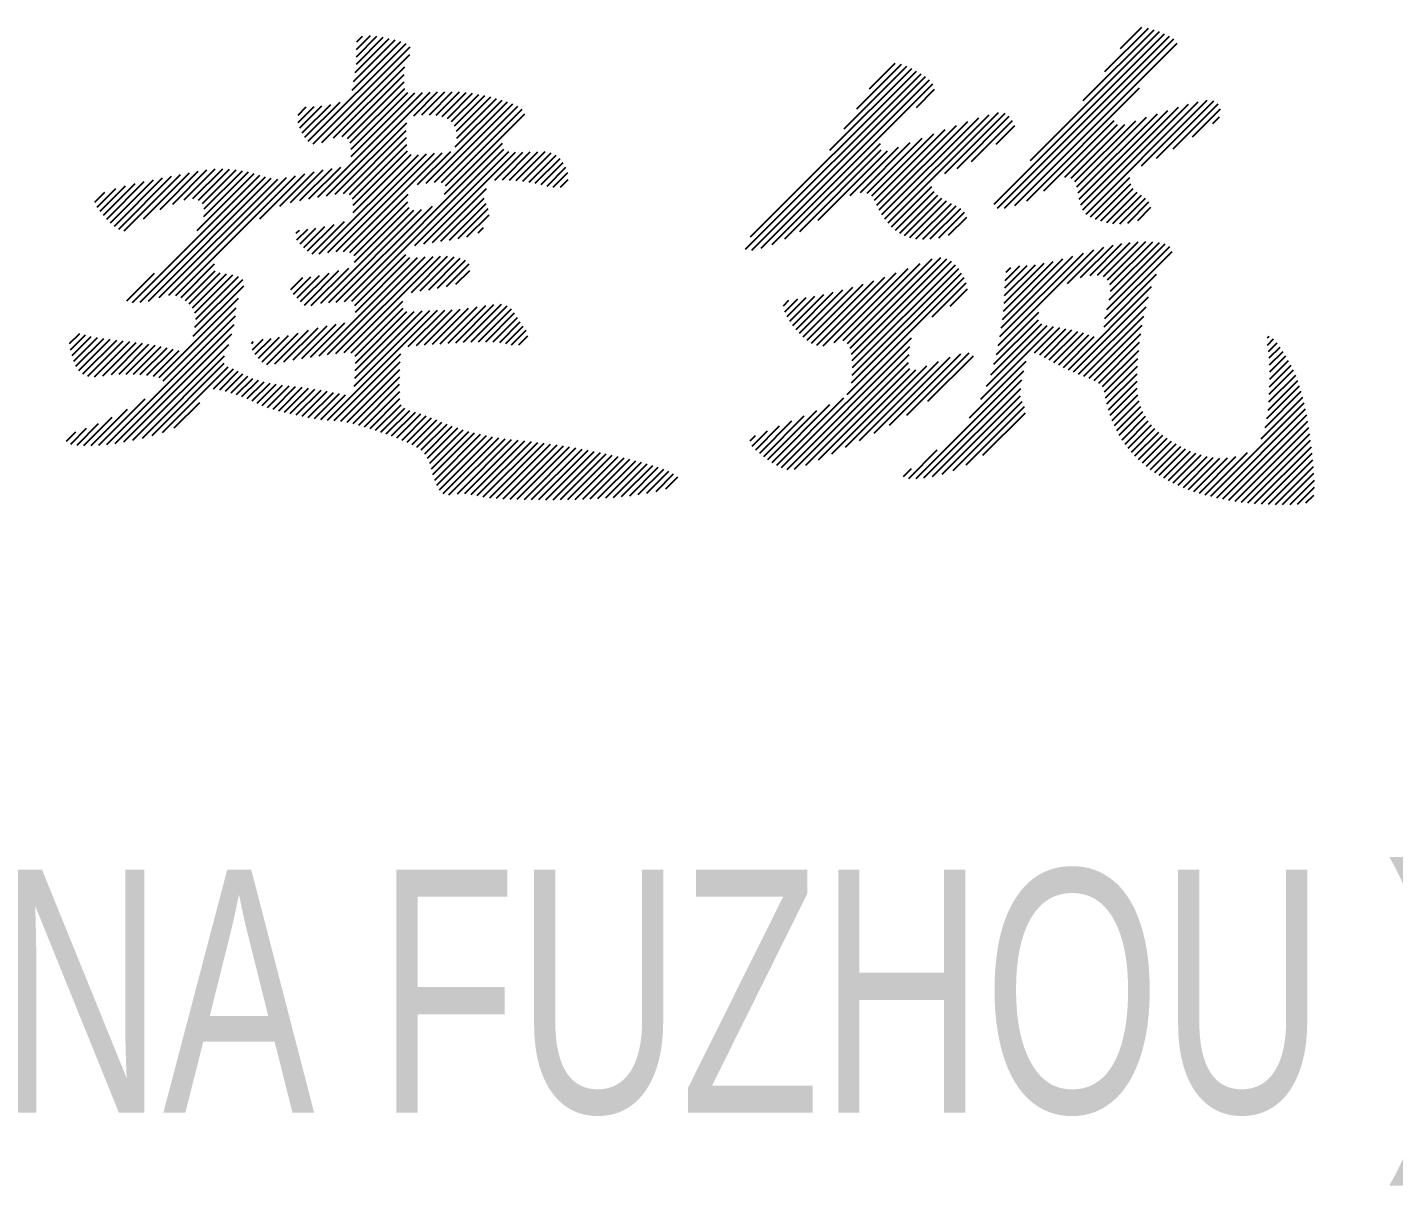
# Model space of a CAD drawing. Extents: x 628064 to 789462, y -248497 to 145317.
# Drawn here: x 735768 to 736611, y -37450 to -36735 of the extents above; entities that cross this region are included whole.
import ezdxf

# ---------------------------------------------------------------- set-up
doc = ezdxf.new("R2010")
doc.units = 0
doc.header["$LTSCALE"] = 100
doc.layers.add('DQ', color=7, linetype='Continuous')
doc.layers.add('tk图框', color=7, linetype='Continuous')
doc.styles.add('hztxt', font='hztxt')

# ---------------------------------------------------------------- blocks, each defined once
blk = doc.blocks.new('A$C00BC0004')
at = {"layer": 'DQ', "color": 2}
for p, q in [((-5035.06, -2042.03), (-5026.38, -2033.36)), ((-5035.06, -2046.52), (-5022.35, -2033.82)), ((-5034.72, -2037.2), (-5031.19, -2033.68)), ((-4641.17, -2137.57), (-4535.84, -2032.24)), ((-4639.05, -2139.94), (-4532.81, -2033.7)), ((-4618.68, -2110.59), (-4539.01, -2030.92)), ((-4586.06, -2073.48), (-4542.32, -2029.74)), ((-4572.68, -2055.6), (-4545.86, -2028.79)), ((-4563, -2041.44), (-4549.84, -2028.28)), ((-5064.76, -2098.68), (-5004.36, -2038.28)), ((-5061.82, -2100.23), (-5001.86, -2040.27)), ((-5037.73, -2067.16), (-5007.53, -2036.95)), ((-5036.76, -2061.7), (-5011.08, -2036.02)), ((-5035.79, -2056.23), (-5014.74, -2035.19)), ((-5035.06, -2051.01), (-5018.49, -2034.45)), ((-4634.64, -2140.02), (-4530.11, -2035.49)), ((-4628.42, -2138.29), (-4528.15, -2038.02)), ((-5056.47, -2099.37), (-5002.11, -2045)), ((-4718.04, -2066.27), (-4702.28, -2050.5)), ((-5049.12, -2096.51), (-5005.2, -2052.59)), ((-5043.86, -2095.74), (-5005.58, -2057.46)), ((-4794.62, -2165.29), (-4686.24, -2056.92)), ((-4791.53, -2157.71), (-4689.08, -2055.27)), ((-4790.73, -2165.9), (-4683.55, -2058.71)), ((-4742.54, -2104.24), (-4691.99, -2053.69)), ((-4733.73, -2090.94), (-4695.02, -2052.23)), ((-4725.91, -2078.63), (-4698.28, -2051)), ((-5040.58, -2096.95), (-5005.54, -2061.91)), ((-5038.78, -2099.64), (-5005.17, -2066.03)), ((-4785.1, -2164.75), (-4681.11, -2060.76)), ((-4778.27, -2162.41), (-4679.06, -2063.21)), ((-4689.14, -2077.77), (-4677.93, -2066.56)), ((-4621.02, -2135.38), (-4551.28, -2065.64)), ((-5068.51, -2093.44), (-5050.92, -2075.86)), ((-5066.81, -2096.23), (-5045.14, -2074.57)), ((-5058.87, -2133.2), (-4994.28, -2068.6)), ((-5053.46, -2132.28), (-4989.52, -2068.34)), ((-5038.3, -2103.64), (-5003.18, -2068.52)), ((-5038.3, -2108.14), (-4999, -2068.84)), ((-4999.58, -2082.89), (-4984.88, -2068.19)), ((-4994.52, -2082.32), (-4980.31, -2068.11)), ((-4991.85, -2124.55), (-4941.67, -2074.37)), ((-4989.96, -2082.25), (-4975.8, -2068.09)), ((-4986.81, -2124), (-4938.4, -2075.59)), ((-4985.77, -2082.55), (-4971.44, -2068.22)), ((-4982.03, -2083.29), (-4967.28, -2068.55)), ((-4978.85, -2084.61), (-4963.29, -2069.05)), ((-4976.27, -2086.51), (-4959.44, -2069.69)), ((-4974.36, -2089.1), (-4955.71, -2070.45)), ((-4973.96, -2102.17), (-4945.08, -2073.29)), ((-4973.25, -2092.48), (-4952.09, -2071.32)), ((-4973.04, -2096.76), (-4948.55, -2072.27)), ((-4586.34, -2141.11), (-4521.07, -2075.84)), ((-4584.35, -2143.61), (-4515.08, -2074.34)), ((-4550.14, -2113.89), (-4509.58, -2073.33)), ((-4540.92, -2109.16), (-4505.38, -2073.62)), ((-4530.59, -2103.32), (-4502.77, -2075.5)), ((-5071.07, -2087.03), (-5061.13, -2077.09)), ((-5071.02, -2082.48), (-5065.98, -2077.45)), ((-5070, -2090.45), (-5056.32, -2076.76)), ((-4982.5, -2124.18), (-4935.37, -2077.05)), ((-4980.61, -2131.27), (-4930.98, -2081.64)), ((-4980.03, -2126.2), (-4932.72, -2078.89)), ((-4710.42, -2143.95), (-4650.65, -2084.19)), ((-4708.6, -2146.63), (-4644.22, -2082.25)), ((-4706.63, -2149.15), (-4638.43, -2080.95)), ((-4671.62, -2118.63), (-4634.38, -2081.39)), ((-4663.98, -2115.48), (-4631.75, -2083.24)), ((-4589.96, -2126.77), (-4546.95, -2083.76)), ((-4589.31, -2130.61), (-4540.32, -2081.62)), ((-4588.64, -2134.43), (-4533.78, -2079.57)), ((-4587.66, -2137.94), (-4527.34, -2077.62)), ((-4518.65, -2095.87), (-4501.41, -2078.63)), ((-4506.04, -2087.75), (-4501.89, -2083.6)), ((-5048.13, -2131.44), (-5003.98, -2087.28)), ((-5043.05, -2130.85), (-5004.2, -2092)), ((-4714.97, -2135.04), (-4671.32, -2091.39)), ((-4713.58, -2138.14), (-4664.28, -2088.84)), ((-4712.07, -2141.11), (-4657.37, -2086.41)), ((-4655.2, -2111.19), (-4629.81, -2085.8)), ((-4639.95, -2100.43), (-4628.42, -2088.9)), ((-4610.37, -2129.22), (-4566.91, -2085.76)), ((-4597.54, -2120.88), (-4564.99, -2088.33)), ((-4593.65, -2121.48), (-4560.43, -2088.26)), ((-4591.21, -2123.53), (-4553.66, -2085.98)), ((-5042.42, -2197.57), (-4944.75, -2099.9)), ((-5039.36, -2131.65), (-5004.03, -2096.32)), ((-5037.49, -2134.27), (-5003.86, -2100.64)), ((-4770.35, -2158.99), (-4711.36, -2100)), ((-4723.64, -2130.24), (-4692.94, -2099.53)), ((-4719.61, -2130.69), (-4685.64, -2096.73)), ((-4716.75, -2132.33), (-4678.43, -2094.01)), ((-5057.98, -2168.23), (-4996.71, -2106.96)), ((-5052.57, -2167.31), (-4991.63, -2106.37)), ((-5047.58, -2166.81), (-4986.71, -2105.94)), ((-5043.01, -2166.73), (-4982.08, -2105.8)), ((-5037.88, -2197.52), (-4943.87, -2103.51)), ((-5036.97, -2142.73), (-5001.13, -2106.89)), ((-5036.94, -2138.21), (-5003.41, -2104.67)), ((-4998.86, -2162.99), (-4940.89, -2105.02)), ((-4997.24, -2125.45), (-4976.68, -2104.89)), ((-4993.39, -2162.01), (-4936.79, -2105.41)), ((-4949.56, -2122.67), (-4932.21, -2105.32)), ((-4944.88, -2122.48), (-4927.63, -2105.24)), ((-4940.52, -2122.61), (-4923.06, -2105.15)), ((-4936.33, -2122.91), (-4918.49, -2105.08)), ((-4932.26, -2123.33), (-4914.67, -2105.74)), ((-4928.34, -2123.9), (-4911.65, -2107.21)), ((-4924.54, -2124.6), (-4909.24, -2109.3)), ((-4761.22, -2154.35), (-4710.9, -2104.03)), ((-4749.78, -2147.4), (-4706.99, -2104.6)), ((-4730.04, -2132.15), (-4700.25, -2102.36)), ((-5166.47, -2146.5), (-5138.11, -2118.14)), ((-5156.28, -2140.8), (-5132.67, -2117.2)), ((-5148.43, -2137.45), (-5127.36, -2116.38)), ((-5141.42, -2134.93), (-5122.24, -2115.75)), ((-5136.11, -2134.11), (-5117.62, -2115.62)), ((-5132.53, -2135.02), (-5113.34, -2115.82)), ((-5130.08, -2137.06), (-5109.3, -2116.27)), ((-5129.28, -2145.24), (-5101.7, -2117.65)), ((-5128.99, -2140.46), (-5105.43, -2116.89)), ((-5082.3, -2138.67), (-5061.19, -2117.56)), ((-5075.67, -2136.53), (-5055.55, -2116.41)), ((-5069.91, -2135.25), (-5050.07, -2115.41)), ((-5064.34, -2134.18), (-5044.73, -2114.57)), ((-4920.87, -2125.41), (-4907.28, -2111.82)), ((-4917.3, -2126.33), (-4905.63, -2114.66)), ((-4913.49, -2127.01), (-4904.52, -2118.04)), ((-5193.31, -2141.92), (-5177.6, -2126.2)), ((-5191.29, -2144.38), (-5171.75, -2124.85)), ((-5189.18, -2146.76), (-5166.03, -2123.62)), ((-5186.91, -2148.99), (-5160.36, -2122.43)), ((-5184.49, -2151.05), (-5154.74, -2121.31)), ((-5181.82, -2152.88), (-5149.16, -2120.21)), ((-5178.43, -2153.98), (-5143.61, -2119.16)), ((-5173.3, -2198.24), (-5094.63, -2119.57)), ((-5168.63, -2198.06), (-5091.14, -2120.56)), ((-5163.51, -2197.43), (-5087.58, -2121.5)), ((-5156.82, -2195.23), (-5083.62, -2122.03)), ((-5150.78, -2193.68), (-5078.2, -2121.1)), ((-5146.47, -2193.85), (-5072.58, -2119.97)), ((-5133.3, -2153.75), (-5098.12, -2118.57)), ((-5094.62, -2146.5), (-5066.9, -2118.78)), ((-4908.93, -2126.94), (-4904.28, -2122.3)), ((-4704.48, -2151.49), (-4679.55, -2126.56)), ((-4581.69, -2145.44), (-4557.4, -2121.15)), ((-4578.58, -2146.83), (-4556.71, -2124.95)), ((-5196.62, -2136.25), (-5190.5, -2130.13)), ((-5195.19, -2139.3), (-5183.66, -2127.77)), ((-5039.15, -2167.36), (-5003.13, -2131.34)), ((-4988.09, -2161.2), (-4954.64, -2127.75)), ((-4982.86, -2160.46), (-4956.2, -2133.81)), ((-4702.09, -2153.59), (-4678.16, -2129.66)), ((-4699.43, -2155.42), (-4675.99, -2131.98)), ((-4696.47, -2156.95), (-4673.41, -2133.89)), ((-4575.19, -2147.92), (-4555.17, -2127.9)), ((-4571.57, -2148.8), (-4552.88, -2130.1)), ((-4567.73, -2149.45), (-4550.19, -2131.9)), ((-4563.53, -2149.73), (-4547.58, -2133.78)), ((-5056.98, -2198.66), (-4999.62, -2141.3)), ((-5052.11, -2198.28), (-4994.74, -2140.91)), ((-5047.44, -2198.1), (-4988.1, -2138.76)), ((-5036.51, -2169.21), (-5003.29, -2135.99)), ((-5036.11, -2173.3), (-5002.36, -2139.55)), ((-4977.59, -2159.68), (-4954.96, -2137.05)), ((-4972.25, -2158.83), (-4953.62, -2140.2)), ((-4693.14, -2158.11), (-4670.57, -2135.54)), ((-4689.4, -2158.86), (-4667.56, -2137.02)), ((-4685.21, -2159.16), (-4664.52, -2138.47)), ((-4680.54, -2158.98), (-4661.76, -2140.2)), ((-4675.35, -2158.28), (-4659.51, -2142.44)), ((-4558.51, -2149.2), (-4545.49, -2136.18)), ((-4552.47, -2147.65), (-4544.29, -2139.47)), ((-5067.52, -2164.29), (-5054.6, -2151.38)), ((-5065.15, -2166.42), (-5048.77, -2150.04)), ((-5062.4, -2168.16), (-5042.48, -2148.24)), ((-4966.73, -2157.8), (-4953.11, -2144.19)), ((-4669.29, -2156.71), (-4658.07, -2145.49)), ((-5072.23, -2155.54), (-5070.23, -2153.54)), ((-5071.83, -2159.62), (-5065.07, -2152.87)), ((-5069.81, -2162.1), (-5060.05, -2152.34)), ((-4959.72, -2155.28), (-4956.47, -2152.03)), ((-5035.91, -2200.04), (-5004.5, -2168.63)), ((-4638.57, -2224.78), (-4579.53, -2165.73)), ((-4637.55, -2219.27), (-4586.03, -2167.74)), ((-4595.78, -2186.47), (-4573.39, -2164.08)), ((-4587.69, -2182.87), (-4567.62, -2162.8)), ((-4581.88, -2181.56), (-4562.17, -2161.84)), ((-4577.2, -2181.37), (-4557.01, -2161.17)), ((-4573.56, -2182.21), (-4552.13, -2160.78)), ((-4572.66, -2208.25), (-4531.13, -2166.73)), ((-4571.54, -2202.64), (-4532.57, -2163.67)), ((-4571.06, -2184.2), (-4547.49, -2160.63)), ((-4570.06, -2196.68), (-4535.46, -2162.07)), ((-4569.62, -2187.25), (-4543.1, -2160.73)), ((-4569.23, -2191.35), (-4539.03, -2161.15)), ((-5143.33, -2195.2), (-5122.6, -2174.48)), ((-5062.89, -2200.08), (-5039.78, -2176.97)), ((-5058.07, -2231.18), (-4997.38, -2170.49)), ((-5052.81, -2230.41), (-4992.5, -2170.1)), ((-5047.64, -2229.73), (-4987.68, -2169.77)), ((-5042.63, -2229.21), (-4983.03, -2169.61)), ((-5035.62, -2204.24), (-5001.95, -2170.57)), ((-5000.99, -2192.06), (-4978.68, -2169.75)), ((-4995.59, -2191.15), (-4974.6, -2170.16)), ((-4990.32, -2190.37), (-4970.88, -2170.93)), ((-4984.96, -2189.5), (-4967.65, -2172.19)), ((-4979.43, -2188.46), (-4965.4, -2174.43)), ((-4739.96, -2222.88), (-4694.33, -2177.26)), ((-4734.29, -2221.71), (-4686.84, -2174.26)), ((-4731.63, -2223.54), (-4679.4, -2171.31)), ((-4730.09, -2226.49), (-4674.04, -2170.44)), ((-4729.24, -2230.13), (-4670.34, -2171.23)), ((-4728.79, -2234.17), (-4667.43, -2172.81)), ((-4728.65, -2238.52), (-4665.06, -2174.93)), ((-4636.71, -2213.93), (-4592.45, -2169.67)), ((-4636.01, -2208.74), (-4598.64, -2171.37)), ((-4635.43, -2203.67), (-4604.61, -2172.85)), ((-4635, -2198.76), (-4610.29, -2174.05)), ((-4634.68, -2193.94), (-4615.65, -2174.91)), ((-4634.5, -2189.27), (-4620.63, -2175.4)), ((-4634.42, -2184.7), (-4625.31, -2175.59)), ((-4633.69, -2179.48), (-4630.81, -2176.6)), ((-5176.84, -2197.29), (-5159.73, -2180.18)), ((-5140.68, -2197.05), (-5122.31, -2178.68)), ((-5138.3, -2199.16), (-5119.07, -2179.92)), ((-5136.27, -2201.61), (-5115.29, -2180.64)), ((-5134.8, -2204.63), (-5111.35, -2181.19)), ((-5134.78, -2213.59), (-5105.27, -2184.09)), ((-5134.28, -2208.61), (-5107.82, -2182.15)), ((-5075.54, -2190.28), (-5068.08, -2182.82)), ((-5073.82, -2193.05), (-5063.24, -2182.47)), ((-5071.64, -2195.36), (-5057.82, -2181.54)), ((-5069.5, -2197.71), (-5051.93, -2180.14)), ((-5067.14, -2199.84), (-5045.84, -2178.54)), ((-4973.52, -2187.04), (-4965.05, -2178.57)), ((-4753.9, -2223.36), (-4715.39, -2184.85)), ((-4750.67, -2224.62), (-4708.59, -2182.54)), ((-4746.7, -2225.14), (-4701.55, -2179.99)), ((-4731.83, -2255.17), (-4659.59, -2182.93)), ((-4729.15, -2248), (-4661.2, -2180.06)), ((-4728.73, -2243.09), (-4662.99, -2177.35)), ((-4573.24, -2213.32), (-4540.75, -2180.84)), ((-5135.8, -2219.11), (-5104.64, -2187.95)), ((-4765.4, -2212.41), (-4746.25, -2193.26)), ((-4763.42, -2214.92), (-4740.49, -2191.98)), ((-4761.32, -2217.31), (-4734.51, -2190.5)), ((-4759.08, -2219.56), (-4728.36, -2188.84)), ((-4756.63, -2221.59), (-4721.99, -2186.95)), ((-4679.37, -2207.2), (-4658.32, -2186.15)), ((-4668.19, -2200.51), (-4657.56, -2189.88)), ((-4595.21, -2239.78), (-4543.84, -2188.42)), ((-5156.89, -2244.69), (-5107.76, -2195.56)), ((-5154.36, -2246.64), (-5109.22, -2201.51)), ((-5038.2, -2229.27), (-5006.36, -2197.43)), ((-5035.87, -2231.43), (-5006.24, -2201.8)), ((-4992.94, -2224.42), (-4970.88, -2202.36)), ((-4988.12, -2224.09), (-4965.76, -2201.73)), ((-4983.28, -2223.74), (-4960.41, -2200.87)), ((-4978.45, -2223.4), (-4955.11, -2200.07)), ((-4973.65, -2223.1), (-4950.1, -2199.54)), ((-4968.91, -2222.84), (-4945.45, -2199.38)), ((-4964.23, -2222.65), (-4941.82, -2200.24)), ((-4959.65, -2222.56), (-4939.18, -2202.09)), ((-4771.2, -2200.25), (-4767.84, -2196.89)), ((-4770.41, -2203.94), (-4762.38, -2195.91)), ((-4768.98, -2207), (-4757.2, -2195.23)), ((-4767.27, -2209.79), (-4751.82, -2194.34)), ((-4592.13, -2241.19), (-4545.78, -2194.85)), ((-4588.99, -2242.54), (-4547.3, -2200.86)), ((-5189.21, -2285.98), (-5109.65, -2206.43)), ((-5063.37, -2231.99), (-5042.15, -2210.77)), ((-5052.89, -2270.9), (-4985, -2203.01)), ((-5036.35, -2249.87), (-4989.67, -2203.19)), ((-5035.92, -2244.95), (-4994.48, -2203.51)), ((-5035.77, -2240.31), (-4999.32, -2203.87)), ((-5035.61, -2235.66), (-5003.81, -2203.86)), ((-5003, -2225.5), (-4980.46, -2202.97)), ((-4997.86, -2224.85), (-4975.81, -2202.8)), ((-4955.08, -2222.48), (-4937.28, -2204.69)), ((-4950.64, -2222.53), (-4935.58, -2207.47)), ((-4946.51, -2222.9), (-4933.81, -2210.2)), ((-4641.26, -2236.44), (-4613.77, -2208.95)), ((-4639.74, -2230.43), (-4613.48, -2204.17)), ((-4585.79, -2243.84), (-4548.59, -2206.63)), ((-5212.13, -2223.6), (-5205.87, -2217.34)), ((-5211.57, -2227.53), (-5202.28, -2218.24)), ((-5210.65, -2231.09), (-5198.77, -2219.21)), ((-5184.03, -2285.3), (-5110.51, -2211.78)), ((-5178.63, -2284.39), (-5111.88, -2217.64)), ((-5093.33, -2235.01), (-5076.91, -2218.59)), ((-5090.37, -2236.54), (-5070.96, -2217.13)), ((-5085.49, -2236.15), (-5064.65, -2215.31)), ((-5079.75, -2234.9), (-5058.68, -2213.83)), ((-5074.14, -2233.78), (-5053, -2212.64)), ((-5068.71, -2232.84), (-5047.49, -2211.62)), ((-4942.82, -2223.7), (-4931.96, -2212.83)), ((-4939.14, -2224.5), (-4930.09, -2215.45)), ((-4934.62, -2224.48), (-4929.11, -2218.96)), ((-4649.37, -2258.02), (-4604.49, -2213.15)), ((-4645.76, -2249.92), (-4608.35, -2212.52)), ((-4643.21, -2242.89), (-4611.72, -2211.39)), ((-4616.15, -2229.29), (-4600.62, -2213.76)), ((-4612.95, -2230.58), (-4596.84, -2214.47)), ((-4610.06, -2232.19), (-4593.14, -2215.26)), ((-4607.17, -2233.78), (-4589.53, -2216.14)), ((-4604.23, -2235.33), (-4586, -2217.11)), ((-4601.25, -2236.84), (-4582.58, -2218.17)), ((-4598.25, -2238.33), (-4579.26, -2219.34)), ((-4582.53, -2245.06), (-4549.67, -2212.2)), ((-4579.33, -2246.36), (-4550.57, -2217.59)), ((-4472.2, -2220.05), (-4471.18, -2219.03)), ((-5209.54, -2234.47), (-5194.99, -2219.93)), ((-5208.22, -2237.64), (-5191.08, -2220.5)), ((-5206.46, -2240.37), (-5187.1, -2221.02)), ((-5204.04, -2242.44), (-5183.07, -2221.48)), ((-5200.9, -2243.79), (-5179.03, -2221.93)), ((-5196.88, -2244.27), (-5175.01, -2222.4)), ((-5191.68, -2243.55), (-5171.02, -2222.9)), ((-5186.34, -2242.71), (-5167.07, -2223.43)), ((-5181.65, -2242.51), (-5163.16, -2224.02)), ((-5177.18, -2242.52), (-5159.33, -2224.67)), ((-5173.04, -2283.29), (-5113.87, -2224.12)), ((-5172.79, -2242.63), (-5155.57, -2225.41)), ((-5168.51, -2242.84), (-5151.91, -2226.24)), ((-5164.38, -2243.19), (-5148.26, -2227.08)), ((-5160.45, -2243.75), (-5144.52, -2227.83)), ((-5099.88, -2223.6), (-5098.72, -2222.44)), ((-5099.28, -2227.49), (-5092.68, -2220.89)), ((-5097.52, -2230.22), (-5087.73, -2220.43)), ((-5095.54, -2232.73), (-5082.49, -2219.68)), ((-4772.38, -2300.21), (-4692.23, -2220.06)), ((-4769.03, -2301.35), (-4693.2, -2225.52)), ((-4576.49, -2248.01), (-4551.29, -2222.81)), ((-4574.25, -2250.25), (-4551.86, -2227.87)), ((-4472.35, -2224.69), (-4468.48, -2220.82)), ((-4471.64, -2228.47), (-4466.38, -2223.21)), ((-4471.17, -2232.49), (-4464.48, -2225.79)), ((-5167.24, -2281.98), (-5116.45, -2231.19)), ((-5161.19, -2280.41), (-5116.62, -2235.85)), ((-5048.66, -2271.16), (-5007.54, -2230.04)), ((-5044.57, -2271.56), (-5007.97, -2234.96)), ((-4764.43, -2301.24), (-4693.66, -2230.48)), ((-4757.44, -2298.74), (-4694.11, -2235.41)), ((-4724.27, -2283.53), (-4675.42, -2234.68)), ((-4715.31, -2279.07), (-4668.28, -2232.03)), ((-4705.72, -2273.96), (-4661.67, -2229.91)), ((-4695.11, -2267.84), (-4656.6, -2229.33)), ((-4682.09, -2259.31), (-4653.93, -2231.15)), ((-4656.33, -2269.47), (-4621.39, -2234.53)), ((-4572.96, -2253.46), (-4552.3, -2232.8)), ((-4470.96, -2236.77), (-4462.67, -2228.48)), ((-4470.9, -2245.69), (-4459.22, -2234.01)), ((-4470.89, -2241.19), (-4460.93, -2231.23)), ((-5154.82, -2278.54), (-5114.22, -2237.94)), ((-5123.34, -2251.55), (-5110.95, -2239.16)), ((-5119.44, -2252.14), (-5107.99, -2240.69)), ((-5115.86, -2253.05), (-5105.13, -2242.32)), ((-5112.4, -2254.08), (-5102.13, -2243.81)), ((-5040.75, -2272.23), (-5008.18, -2239.66)), ((-5037.07, -2273.04), (-5008.28, -2244.25)), ((-4749.61, -2295.4), (-4693.22, -2239.01)), ((-4741.41, -2291.69), (-4689.52, -2239.8)), ((-4732.93, -2287.7), (-4682.65, -2237.42)), ((-4689.39, -2307.02), (-4622.89, -2240.52)), ((-4572.26, -2257.25), (-4552.61, -2237.6)), ((-4571.46, -2260.93), (-4552.78, -2242.26)), ((-4471.48, -2259.73), (-4454.85, -2243.11)), ((-4471.16, -2254.93), (-4456.2, -2239.97)), ((-4470.99, -2250.27), (-4457.66, -2236.94)), ((-5109, -2255.17), (-5098.95, -2245.12)), ((-5105.7, -2256.36), (-5095.58, -2246.24)), ((-5102.48, -2257.63), (-5092.05, -2247.2)), ((-5099.37, -2259.01), (-5088.38, -2248.02)), ((-5096.39, -2260.52), (-5084.57, -2248.7)), ((-5093.26, -2261.88), (-5080.63, -2249.25)), ((-5089.94, -2263.05), (-5076.58, -2249.69)), ((-5086.51, -2264.12), (-5072.57, -2250.17)), ((-5083.01, -2265.1), (-5068.57, -2250.66)), ((-5079.45, -2266.03), (-5064.62, -2251.2)), ((-5075.85, -2266.92), (-5060.71, -2251.78)), ((-5072.19, -2267.76), (-5056.82, -2252.38)), ((-5068.5, -2268.55), (-5053.01, -2253.06)), ((-5033.5, -2273.96), (-5008.32, -2248.78)), ((-5030.03, -2274.98), (-5008.3, -2253.25)), ((-4684.49, -2306.61), (-4623.97, -2246.09)), ((-4679.14, -2305.75), (-4624.73, -2251.34)), ((-4570.51, -2264.48), (-4552.87, -2246.83)), ((-4569.44, -2267.89), (-4552.76, -2251.21)), ((-4473.8, -2275.53), (-4451.4, -2253.13)), ((-4472.66, -2269.9), (-4452.47, -2249.71)), ((-4471.94, -2264.69), (-4453.61, -2246.36)), ((-5194.16, -2286.45), (-5165.49, -2257.78)), ((-5147.59, -2275.8), (-5131.79, -2259.99)), ((-5064.73, -2269.27), (-5049.24, -2253.78)), ((-5060.89, -2269.92), (-5045.49, -2254.52)), ((-5056.96, -2270.48), (-5041.72, -2255.24)), ((-5026.6, -2276.04), (-5008.12, -2257.57)), ((-5023.22, -2277.15), (-5007.45, -2261.39)), ((-4778.2, -2297.05), (-4742.53, -2261.38)), ((-4775.39, -2298.73), (-4733.87, -2257.21)), ((-4673.21, -2304.32), (-4624.76, -2255.87)), ((-4666.41, -2302.01), (-4623.87, -2259.47)), ((-4568.22, -2271.17), (-4552.33, -2255.27)), ((-4566.88, -2274.32), (-4551.56, -2259)), ((-4507.3, -2318.01), (-4449.56, -2260.27)), ((-4476.21, -2282.43), (-4450.45, -2256.67)), ((-5203.35, -2286.66), (-5185.79, -2269.1)), ((-5198.9, -2286.7), (-5176.38, -2264.18)), ((-5019.88, -2278.3), (-5005.06, -2263.48)), ((-5016.57, -2279.49), (-5001.98, -2264.9)), ((-5013.3, -2280.7), (-4998.61, -2266.02)), ((-5010.06, -2281.95), (-4995.2, -2267.09)), ((-5006.86, -2283.24), (-4991.87, -2268.25)), ((-5003.71, -2284.59), (-4988.61, -2269.49)), ((-4783.46, -2293.33), (-4758.4, -2268.27)), ((-4780.88, -2295.24), (-4750.54, -2264.9)), ((-4658.4, -2298.48), (-4622.46, -2262.55)), ((-4648.08, -2292.65), (-4621.79, -2266.36)), ((-4565.42, -2277.34), (-4550.52, -2262.45)), ((-4563.82, -2280.24), (-4549.23, -2265.65)), ((-4562.13, -2283.03), (-4547.68, -2268.58)), ((-4503.68, -2318.88), (-4448.75, -2263.95)), ((-4499.97, -2319.66), (-4448.03, -2267.72)), ((-5214.12, -2283.96), (-5208.23, -2278.07)), ((-5211.36, -2285.69), (-5201.63, -2275.96)), ((-5207.56, -2286.38), (-5194.23, -2273.05)), ((-5000.66, -2286.02), (-4985.43, -2270.79)), ((-4997.73, -2287.58), (-4982.28, -2272.13)), ((-4995.04, -2289.38), (-4979.06, -2273.41)), ((-4992.84, -2291.67), (-4975.79, -2274.62)), ((-4991.04, -2294.37), (-4972.45, -2275.78)), ((-4989.67, -2297.49), (-4969.06, -2276.87)), ((-4988.64, -2300.95), (-4965.58, -2277.89)), ((-4790.55, -2286.95), (-4781.07, -2277.47)), ((-4788.34, -2289.23), (-4773.64, -2274.53)), ((-4785.95, -2291.33), (-4766.04, -2271.42)), ((-4560.3, -2285.7), (-4545.92, -2271.32)), ((-4558.37, -2288.25), (-4543.95, -2273.84)), ((-4556.33, -2290.7), (-4541.79, -2276.17)), ((-4554.18, -2293.04), (-4539.46, -2278.32)), ((-4496.19, -2320.37), (-4447.36, -2271.54)), ((-4492.32, -2320.99), (-4446.79, -2275.46)), ((-4987.72, -2304.52), (-4962.04, -2278.84)), ((-4986.65, -2307.93), (-4958.43, -2279.71)), ((-4985.34, -2311.12), (-4954.74, -2280.52)), ((-4983.65, -2313.92), (-4950.98, -2281.24)), ((-4981.46, -2316.21), (-4947.12, -2281.88)), ((-4977.85, -2317.09), (-4943.19, -2282.43)), ((-4972.67, -2316.4), (-4939.18, -2282.91)), ((-4968.04, -2316.26), (-4935.08, -2283.31)), ((-4964.15, -2316.87), (-4931.02, -2283.73)), ((-4960.38, -2317.59), (-4926.98, -2284.19)), ((-4956.65, -2318.35), (-4922.98, -2284.67)), ((-4952.7, -2318.88), (-4918.99, -2285.17)), ((-4948.56, -2319.23), (-4915.04, -2285.71)), ((-4944.34, -2319.5), (-4911.11, -2286.27)), ((-4940.03, -2319.69), (-4907.21, -2286.86)), ((-4791.9, -2283.81), (-4788.5, -2280.41)), ((-4551.92, -2295.28), (-4536.96, -2280.32)), ((-4549.57, -2297.41), (-4534.3, -2282.15)), ((-4547.11, -2299.45), (-4531.55, -2283.88)), ((-4544.57, -2301.39), (-4528.73, -2285.55)), ((-4488.37, -2321.53), (-4446.23, -2279.39)), ((-4484.34, -2321.99), (-4445.71, -2283.36)), ((-4935.68, -2319.83), (-4903.34, -2287.48)), ((-4931.3, -2319.93), (-4899.48, -2288.12)), ((-4926.87, -2320), (-4895.67, -2288.8)), ((-4922.43, -2320.04), (-4891.88, -2289.49)), ((-4917.97, -2320.08), (-4888.11, -2290.22)), ((-4913.48, -2320.08), (-4884.36, -2290.96)), ((-4908.97, -2320.05), (-4880.66, -2291.74)), ((-4904.43, -2320), (-4876.98, -2292.56)), ((-4899.84, -2319.91), (-4873.33, -2293.4)), ((-4895.21, -2319.77), (-4869.7, -2294.26)), ((-4890.54, -2319.59), (-4866.09, -2295.14)), ((-4693.83, -2306.97), (-4676.23, -2289.37)), ((-4541.92, -2303.24), (-4525.83, -2287.15)), ((-4539.19, -2304.99), (-4522.84, -2288.65)), ((-4536.35, -2306.65), (-4519.75, -2290.04)), ((-4533.44, -2308.23), (-4516.54, -2291.33)), ((-4530.45, -2309.73), (-4513.16, -2292.44)), ((-4527.38, -2311.15), (-4509.6, -2293.36)), ((-4524.23, -2312.49), (-4505.8, -2294.06)), ((-4521.01, -2313.75), (-4501.65, -2294.4)), ((-4517.7, -2314.94), (-4497.02, -2294.25)), ((-4514.31, -2316.04), (-4491.76, -2293.49)), ((-4510.84, -2317.06), (-4484.66, -2290.88)), ((-4480.24, -2322.38), (-4445.2, -2287.34)), ((-4476.04, -2322.67), (-4444.74, -2291.37)), ((-4471.75, -2322.87), (-4444.3, -2295.42)), ((-4885.81, -2319.35), (-4862.49, -2296.03)), ((-4881.01, -2319.04), (-4858.92, -2296.95)), ((-4876.14, -2318.66), (-4855.41, -2297.93)), ((-4871.19, -2318.2), (-4851.94, -2298.95)), ((-4866.12, -2317.62), (-4848.54, -2300.04)), ((-4860.92, -2316.91), (-4845.22, -2301.21)), ((-4855.56, -2316.04), (-4842.04, -2302.52)), ((-4697.2, -2305.85), (-4692.07, -2300.72)), ((-4467.39, -2323), (-4443.91, -2299.52)), ((-4462.95, -2323.05), (-4443.6, -2303.69)), ((-4849.97, -2314.94), (-4839.08, -2304.05)), ((-4843.89, -2313.35), (-4836.55, -2306.01)), ((-4458.39, -2322.98), (-4443.35, -2307.94)), ((-4453.68, -2322.76), (-4443.24, -2312.32)), ((-4448.51, -2322.08), (-4443.77, -2317.34))]:
    blk.add_line(p, q, dxfattribs=at)
at = {"layer": 'tk图框', "color": 2, "style": 'hztxt', "width": 0.7}
blk.add_text('KING YEA  (CHINA FUZHOU ) ENGINEERING DESIGN CONSULTANTS ,LTD', height=150, dxfattribs=at).set_placement((-6285.75, -2698.72))
blk = doc.blocks.new('A1tk')
at = {"layer": 'tk图框'}
blk.add_blockref('A$C00BC0004', (-519584.9, -33841.99), dxfattribs=at)

msp = doc.modelspace()

# ---------------------------------------------------------------- block references
msp.add_blockref('A1tk', (1260590.74, -864.38))

doc.saveas('drawing.dxf')
